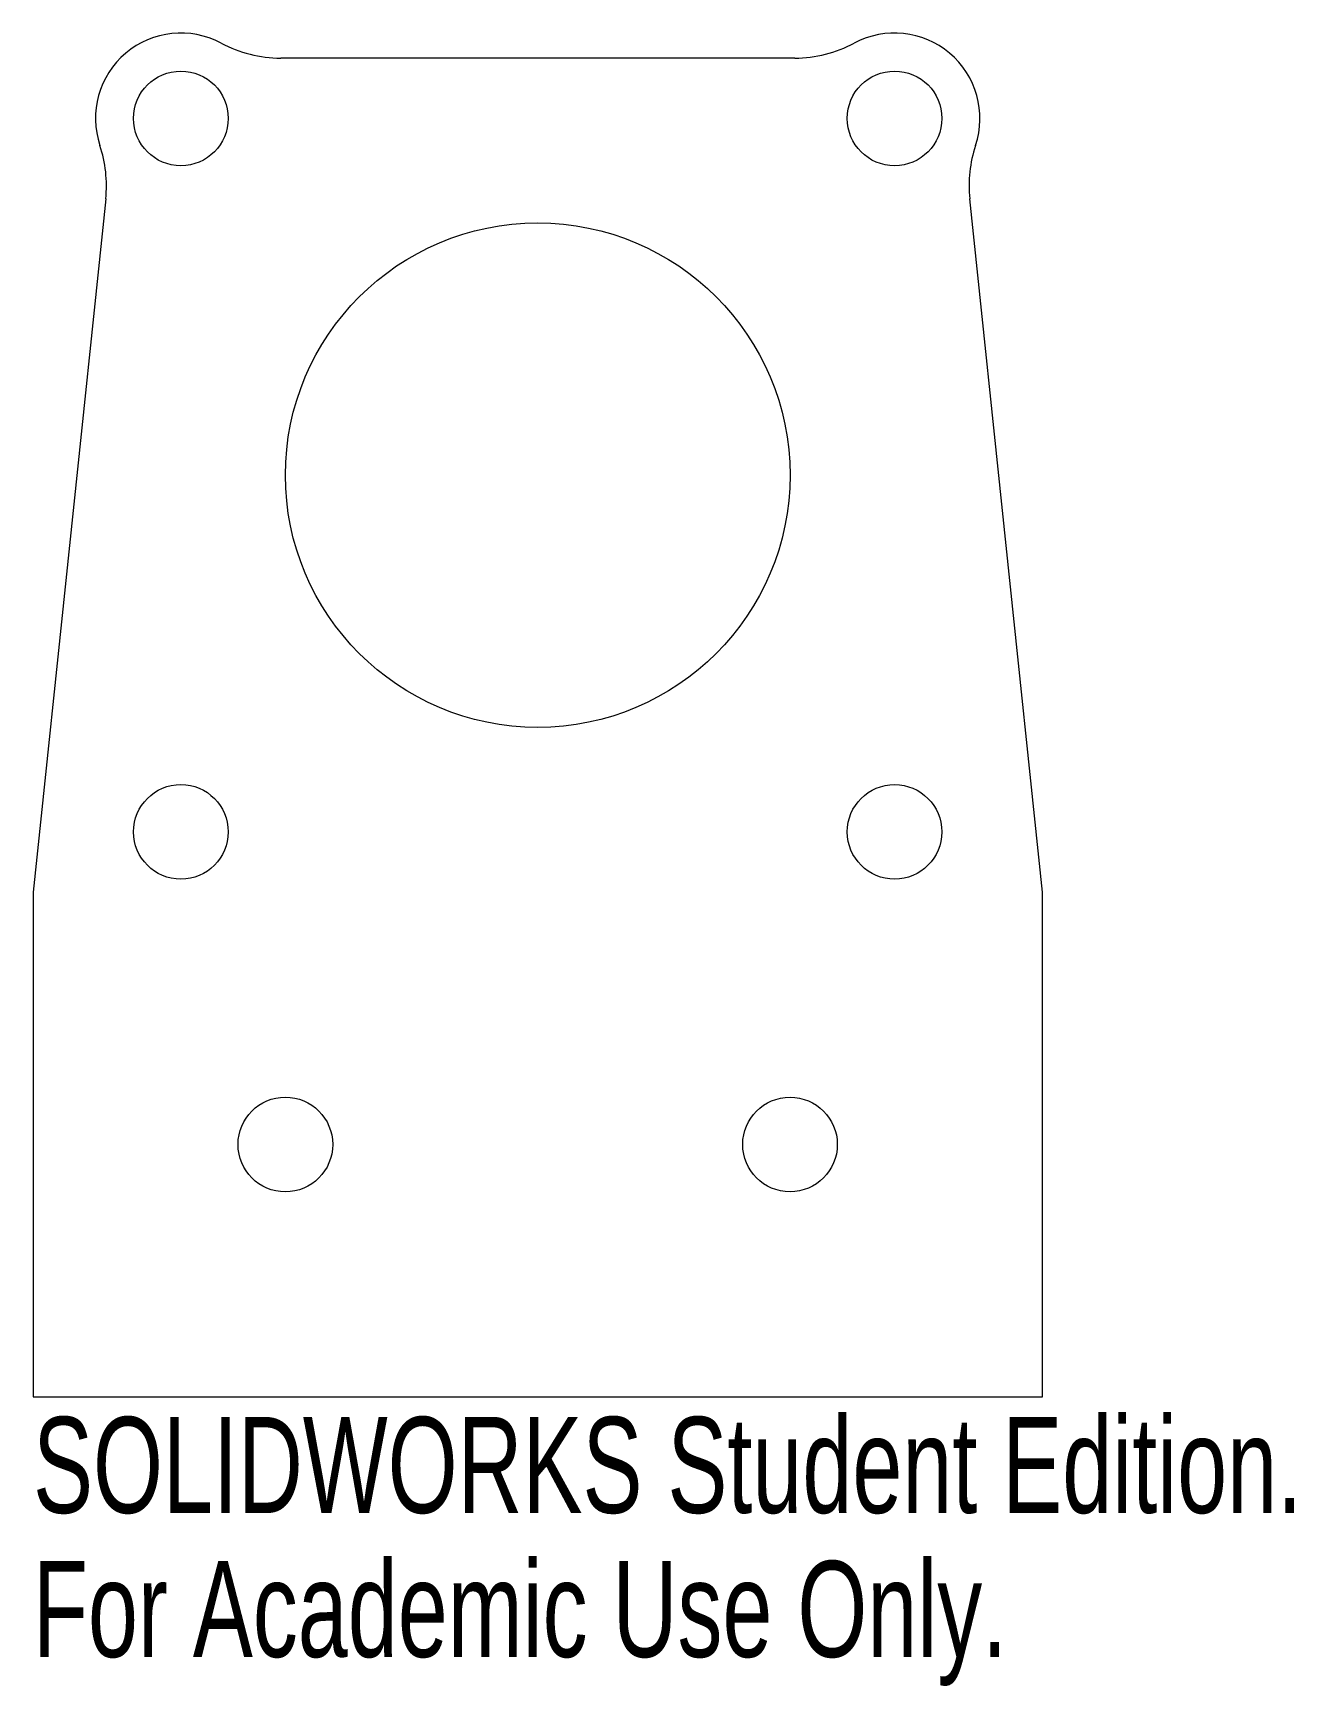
# Model space of a CAD drawing. Header units: inches. Extents: x -1.83 to 0.67, y -1.57 to 1.7.
import ezdxf

# ---------------------------------------------------------------- set-up
doc = ezdxf.new("R2010")
doc.units = ezdxf.units.IN
doc.header["$MEASUREMENT"] = 0
doc.styles.add('SLDTEXTSTYLE0', font='TXT', dxfattribs={"width": 0.7})

msp = doc.modelspace()

# ---------------------------------------------------------------- linework, layer by layer
at = {"color": 7, "linetype": 'Continuous', "lineweight": 15}
for p, q in [((-0.3174, 1.6535), (-1.3361, 1.6535)), ((-1.6828, 1.3747), (-1.8268, 0)), ((0.1732, 0), (0.0292, 1.3747)), ((0.1732, -1), (0.1732, 0)), ((-1.8268, 0), (-1.8268, -1)), ((-1.8268, -1), (0.1732, -1))]:
    msp.add_line(p, q, dxfattribs=at)
for centre, radius in [((-1.5339, 1.5339), 0.0938), ((-0.1197, 1.5339), 0.0938), ((-0.8268, 0.8268), 0.5), ((-1.5339, 0.1197), 0.0938), ((-0.1197, 0.1197), 0.0937), ((-1.3268, -0.5), 0.0938), ((-0.3268, -0.5), 0.0937)]:
    msp.add_circle(centre, radius, dxfattribs=at)
for centre, radius, start, end in [((-1.5339, 1.5339), 0.1692, 61.8563, 198.5204), ((-1.3361, 1.9035), 0.25, 241.8563, 270), ((-0.3174, 1.9035), 0.25, 270, 298.1437), ((-0.1197, 1.5339), 0.1692, 341.4796, 118.1437), ((-1.9314, 1.4007), 0.25, 354.0194, 18.5204), ((0.2779, 1.4007), 0.25, 161.4796, 185.9806)]:
    msp.add_arc(centre, radius, start, end, dxfattribs=at)

# ---------------------------------------------------------------- texts
at = {"color": 7, "linetype": 'Continuous', "char_height": 0.1903, "attachment_point": 1, "style": 'SLDTEXTSTYLE0'}
for s, insert in [('SOLIDWORKS Student Edition.', (-1.8268, -1.0401)), ('For Academic Use Only.', (-1.8268, -1.3256))]:
    msp.add_mtext(s, dxfattribs=dict(at, insert=insert))

doc.saveas('drawing.dxf')
